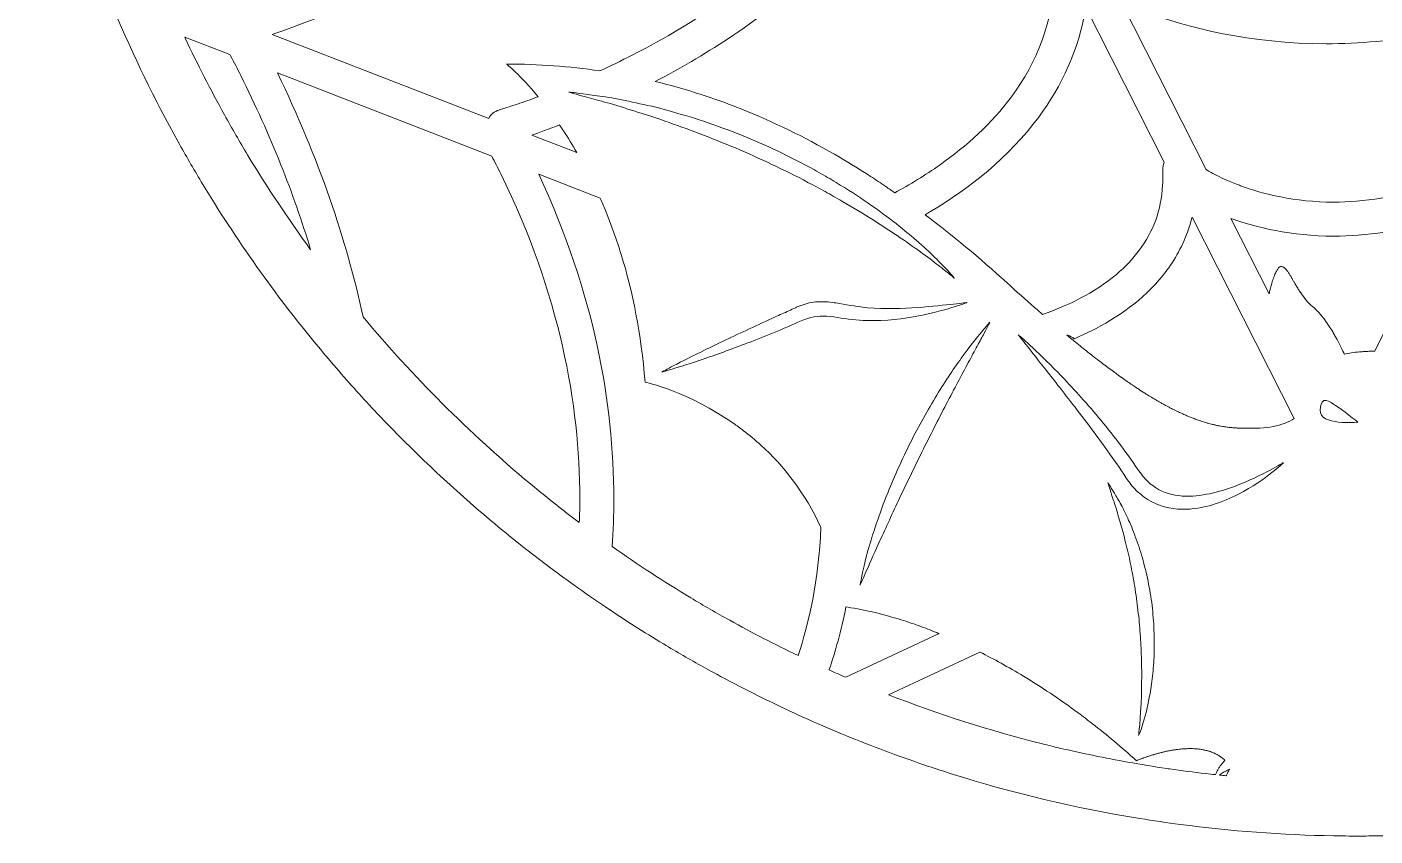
# Model space of a CAD drawing. Extents: x 32 to 969, y -780 to -219.
# Drawn here: x 32 to 506.1, y -780.3 to -495.7 of the extents above; entities that cross this region are included whole.
import ezdxf

# ---------------------------------------------------------------- set-up
doc = ezdxf.new("R2010")
doc.units = 0
doc.header["$MEASUREMENT"] = 0
doc.layers.add('Layer 1', color=7, linetype='Continuous', lineweight=0)

# ---------------------------------------------------------------- blocks, each defined once
blk = doc.blocks.new('Block_0')
at = {"layer": 'Layer 1'}
for points, knots in [([(32, -383.37), (33.11, -390.12), (34.35, -396.84), (35.75, -403.5), (39.13, -419.69), (43.35, -435.56), (48.33, -451.11), (48.33, -451.11), (48.33, -451.13), (48.33, -451.13), (48.97, -453.14), (49.63, -455.14), (50.3, -457.13), (50.97, -459.13), (51.66, -461.11), (52.36, -463.1), (53.64, -466.75), (54.96, -470.39), (56.33, -473.99), (58.37, -479.38), (60.51, -484.72), (62.75, -490.01), (69.4, -505.83), (76.9, -521.21), (85.18, -536.11), (87.81, -540.85), (90.51, -545.53), (93.31, -550.16), (105.56, -570.53), (119.3, -589.89), (134.39, -608.12), (136.81, -611.05), (139.26, -613.95), (141.75, -616.81), (146.4, -622.16), (151.15, -627.41), (156.02, -632.54), (167.61, -644.74), (179.84, -656.32), (192.65, -667.21), (202.88, -675.93), (213.48, -684.22), (224.43, -692.03), (228.06, -694.64), (231.72, -697.18), (235.42, -699.67), (242.13, -704.2), (248.97, -708.55), (255.91, -712.73), (260.5, -715.5), (265.14, -718.19), (269.84, -720.79), (278.23, -725.46), (286.77, -729.88), (295.46, -734.03), (304.12, -738.18), (312.94, -742.07), (321.88, -745.7), (330.83, -749.33), (339.9, -752.68), (349.11, -755.77), (351.75, -756.65), (354.38, -757.51), (357.03, -758.35), (378.53, -765.14), (400.7, -770.45), (423.41, -774.12), (428.13, -774.89), (432.87, -775.59), (437.63, -776.21), (455.35, -778.55), (473.38, -779.9), (491.67, -780.21), (494.44, -780.26), (497.22, -780.29), (500, -780.29), (502.63, -780.29), (505.25, -780.26), (507.85, -780.21), (522.34, -779.97), (536.69, -779.09), (550.84, -777.58), (555.07, -777.14), (559.28, -776.62), (563.48, -776.07), (575.92, -774.41), (588.22, -772.26), (600.33, -769.66), (607.89, -768.02), (615.38, -766.22), (622.8, -764.23), (649.27, -757.16), (674.81, -747.85), (699.24, -736.53), (701.72, -735.39), (704.17, -734.22), (706.62, -733.03), (709.07, -731.85), (711.51, -730.64), (713.93, -729.41), (719.38, -726.65), (724.78, -723.79), (730.11, -720.82), (734.86, -718.19), (739.55, -715.47), (744.18, -712.68), (748.88, -709.85), (753.55, -706.93), (758.15, -703.93), (761.7, -701.63), (765.21, -699.28), (768.7, -696.89), (786.35, -684.72), (803.13, -671.4), (818.94, -657.03), (822.76, -653.56), (826.52, -650.04), (830.22, -646.44), (834.17, -642.62), (838.05, -638.72), (841.85, -634.75), (851.93, -624.29), (861.53, -613.34), (870.6, -601.98), (883.77, -585.54), (895.85, -568.19), (906.74, -550.06), (906.74, -550.06), (906.76, -550.05), (906.76, -550.05), (908.14, -547.76), (909.5, -545.46), (910.83, -543.14), (912.17, -540.84), (913.49, -538.51), (914.78, -536.17), (917.2, -531.83), (919.54, -527.45), (921.82, -523.04), (922.96, -520.82), (924.08, -518.61), (925.19, -516.37), (939.57, -487.38), (951.07, -456.7), (959.29, -424.73), (961.11, -417.71), (962.75, -410.63), (964.25, -403.5), (965.65, -396.83), (966.89, -390.12), (968, -383.37), (968, -383.37), (32, -383.37), (32, -383.37)], [0, 0, 0, 0, 1, 1, 1, 2, 2, 2, 3, 3, 3, 4, 4, 4, 5, 5, 5, 6, 6, 6, 7, 7, 7, 8, 8, 8, 9, 9, 9, 10, 10, 10, 11, 11, 11, 12, 12, 12, 13, 13, 13, 14, 14, 14, 15, 15, 15, 16, 16, 16, 17, 17, 17, 18, 18, 18, 19, 19, 19, 20, 20, 20, 21, 21, 21, 22, 22, 22, 23, 23, 23, 24, 24, 24, 25, 25, 25, 26, 26, 26, 27, 27, 27, 28, 28, 28, 29, 29, 29, 30, 30, 30, 31, 31, 31, 32, 32, 32, 33, 33, 33, 34, 34, 34, 35, 35, 35, 36, 36, 36, 37, 37, 37, 38, 38, 38, 39, 39, 39, 40, 40, 40, 41, 41, 41, 42, 42, 42, 43, 43, 43, 44, 44, 44, 45, 45, 45, 46, 46, 46, 47, 47, 47, 48, 48, 48, 49, 49, 49, 50, 50, 50, 51, 51, 51, 51]), ([(267.74, -403.5), (267.74, -403.5), (341.31, -403.5), (341.31, -403.5), (337.45, -417.93), (330.92, -430.88), (322.65, -442.58), (302.24, -471.47), (271.04, -492.25), (244.9, -505.61), (240.96, -507.63), (237.17, -509.48), (233.53, -511.16), (222.79, -509.56), (211.87, -508.78), (200.71, -508.78), (200.71, -508.78), (205.34, -512.49), (211.76, -520.24), (211.7, -520.27), (211.63, -520.29), (211.56, -520.32), (210.34, -520.79), (209.2, -521.2), (208.12, -521.59), (205.46, -522.53), (203.24, -523.29), (201.57, -523.83), (200.4, -524.22), (199.5, -524.5), (198.89, -524.69), (198.59, -524.77), (198.38, -524.84), (198.23, -524.89), (198.23, -524.89), (198.06, -524.92), (198.06, -524.92), (198.06, -524.92), (198.03, -524.94), (198.03, -524.94), (196.4, -525.4), (195.13, -526.51), (194.4, -527.89), (194.4, -527.89), (118.24, -498.35), (118.24, -498.35), (135.15, -492.57), (172.4, -478.26), (209.92, -453.45), (230.18, -440.02), (250.55, -423.51), (267.74, -403.5)], [0, 0, 0, 0, 1, 1, 1, 2, 2, 2, 3, 3, 3, 4, 4, 4, 5, 5, 5, 6, 6, 6, 7, 7, 7, 8, 8, 8, 9, 9, 9, 10, 10, 10, 11, 11, 11, 12, 12, 12, 13, 13, 13, 14, 14, 14, 15, 15, 15, 16, 16, 16, 17, 17, 17, 17]), ([(353.64, -403.5), (353.64, -403.5), (361.1, -403.5), (361.1, -403.5), (361.1, -403.5), (393.86, -468.1), (393.86, -468.1), (393.57, -468.84), (393.42, -469.67), (393.47, -470.53), (393.53, -471.86), (393.56, -473.18), (393.56, -474.48), (393.56, -475.08), (393.53, -475.66), (393.52, -476.25), (393.11, -493.81), (387.19, -508.18), (378.23, -520.28), (371.29, -529.65), (362.49, -537.59), (353.13, -544.2), (347.91, -547.88), (342.53, -551.15), (337.22, -554.02), (336.68, -553.65), (336.15, -553.28), (335.62, -552.92), (335.08, -552.56), (334.55, -552.17), (334.02, -551.82), (332.25, -550.61), (330.48, -549.44), (328.69, -548.29), (325.13, -545.98), (321.57, -543.78), (318, -541.68), (307.29, -535.38), (296.5, -529.99), (285.6, -525.52), (281.96, -524.02), (278.32, -522.62), (274.66, -521.34), (272.82, -520.68), (270.98, -520.07), (269.15, -519.48), (263.79, -517.74), (258.39, -516.22), (252.95, -514.91), (261.23, -510.57), (269.98, -505.52), (278.74, -499.73), (298.12, -486.89), (317.62, -470.37), (332.41, -449.49), (341.95, -436.03), (349.49, -420.68), (353.64, -403.5)], [0, 0, 0, 0, 1, 1, 1, 2, 2, 2, 3, 3, 3, 4, 4, 4, 5, 5, 5, 6, 6, 6, 7, 7, 7, 8, 8, 8, 9, 9, 9, 10, 10, 10, 11, 11, 11, 12, 12, 12, 13, 13, 13, 14, 14, 14, 15, 15, 15, 16, 16, 16, 17, 17, 17, 18, 18, 18, 19, 19, 19, 19]), ([(446.75, -545.9), (446.75, -545.9), (416.93, -487.13), (416.93, -487.13), (419.38, -488.19), (422.09, -489.28), (425.06, -490.38), (440.34, -496), (462.26, -501.62), (488.93, -501.62), (511.86, -501.62), (538.33, -497.42), (566.94, -485.58), (566.94, -485.58), (536.86, -546.86), (536.86, -546.86), (533.44, -548.45), (530.07, -549.83), (526.77, -551.02), (513.85, -555.66), (502.01, -557.32), (491.58, -557.32), (477.86, -557.32), (466.57, -554.43), (458.77, -551.54), (458.3, -551.37), (457.87, -551.19), (457.41, -551.02), (454.18, -549.77), (451.59, -548.55), (449.83, -547.63), (448.82, -547.1), (448.07, -546.68), (447.58, -546.4), (447.34, -546.25), (447.16, -546.15), (447.06, -546.07), (447.06, -546.07), (446.96, -546.02), (446.96, -546.02), (446.96, -546.02), (446.96, -546.01), (446.96, -546.01), (446.88, -545.97), (446.81, -545.95), (446.75, -545.9)], [0, 0, 0, 0, 1, 1, 1, 2, 2, 2, 3, 3, 3, 4, 4, 4, 5, 5, 5, 6, 6, 6, 7, 7, 7, 8, 8, 8, 9, 9, 9, 10, 10, 10, 11, 11, 11, 12, 12, 12, 13, 13, 13, 14, 14, 14, 15, 15, 15, 15]), ([(431.54, -548.51), (431.54, -549.47), (431.47, -550.37), (431.42, -551.29), (431.16, -555.83), (430.33, -559.92), (428.98, -563.62), (426.16, -571.37), (421.23, -577.61), (415.17, -582.73), (407.37, -589.34), (397.71, -593.89), (389.21, -596.85), (388.88, -596.56), (388.52, -596.24), (388.17, -595.94), (387.55, -595.41), (386.95, -594.88), (386.33, -594.34), (383.26, -591.65), (380.07, -588.8), (376.73, -585.75), (376.68, -585.71), (376.62, -585.66), (376.57, -585.61), (367.01, -576.91), (357.46, -568.97), (347.89, -561.76), (348.53, -561.38), (349.18, -561.01), (349.82, -560.62), (363.49, -552.41), (377.3, -541.61), (387.84, -527.42), (395.9, -516.58), (401.96, -503.7), (404.37, -488.82), (404.37, -488.82), (432.01, -543.32), (432.01, -543.32), (431.65, -544.15), (431.44, -545.05), (431.47, -546.02), (431.51, -546.88), (431.54, -547.71), (431.54, -548.51)], [0, 0, 0, 0, 1, 1, 1, 2, 2, 2, 3, 3, 3, 4, 4, 4, 5, 5, 5, 6, 6, 6, 7, 7, 7, 8, 8, 8, 9, 9, 9, 10, 10, 10, 11, 11, 11, 12, 12, 12, 13, 13, 13, 14, 14, 14, 15, 15, 15, 15]), ([(109.61, -540.73), (106.82, -536.1), (104.11, -531.4), (101.5, -526.67), (96.6, -517.85), (92, -508.86), (87.69, -499.7), (87.62, -499.55), (87.56, -499.41), (87.49, -499.26), (87.49, -499.26), (103.38, -505.42), (103.38, -505.42), (103.46, -505.58), (103.55, -505.73), (103.62, -505.88), (104.84, -508.18), (106.04, -510.47), (107.17, -512.76), (117.77, -533.89), (125.83, -554.38), (131.76, -574.05), (123.88, -563.27), (116.5, -552.16), (109.61, -540.73)], [0, 0, 0, 0, 1, 1, 1, 2, 2, 2, 3, 3, 3, 4, 4, 4, 5, 5, 5, 6, 6, 6, 7, 7, 7, 8, 8, 8, 8]), ([(226.27, -670.04), (222.47, -667.17), (218.71, -664.24), (215, -661.26), (213, -659.66), (211.02, -658.04), (209.05, -656.39), (198.3, -647.46), (187.95, -638), (177.97, -628.02), (168.24, -618.29), (158.99, -608.18), (150.26, -597.72), (144.33, -570.59), (134.67, -541.84), (120.08, -511.89), (120.08, -511.89), (195.5, -541.15), (195.5, -541.15), (196.58, -543.24), (197.65, -545.34), (198.67, -547.43), (219.39, -589.75), (226.43, -628.41), (226.43, -661.59), (226.43, -664.44), (226.38, -667.26), (226.27, -670.04)], [0, 0, 0, 0, 1, 1, 1, 2, 2, 2, 3, 3, 3, 4, 4, 4, 5, 5, 5, 6, 6, 6, 7, 7, 7, 8, 8, 8, 9, 9, 9, 9]), ([(222.58, -518.6), (222.58, -518.6), (224.95, -518.9), (229.11, -519.43), (231.18, -519.73), (233.71, -520.08), (236.6, -520.5), (239.51, -520.85), (242.7, -521.68), (246.22, -522.42), (249.73, -523.23), (253.6, -523.89), (257.53, -525.15), (261.48, -526.32), (265.71, -527.42), (269.98, -528.89), (274.2, -530.45), (278.66, -531.88), (283.03, -533.68), (287.37, -535.59), (291.87, -537.34), (296.19, -539.44), (300.48, -541.63), (304.87, -543.63), (308.96, -546.02), (311.03, -547.19), (313.08, -548.34), (315.1, -549.48), (317.06, -550.71), (319.01, -551.92), (320.93, -553.12), (324.8, -555.43), (328.31, -558.06), (331.71, -560.4), (335.04, -562.85), (338.15, -565.22), (340.92, -567.52), (343.72, -569.8), (346.21, -571.96), (348.35, -573.96), (350.54, -575.9), (352.3, -577.76), (353.79, -579.23), (356.71, -582.25), (358.22, -584.12), (358.22, -584.12), (358.22, -584.12), (357.76, -583.74), (356.9, -583.01), (356.03, -582.32), (354.74, -581.29), (353.12, -579.99), (351.45, -578.73), (349.47, -577.16), (347.11, -575.47), (344.78, -573.74), (342.09, -571.89), (339.17, -569.86), (336.24, -567.84), (332.98, -565.79), (329.57, -563.56), (326.09, -561.45), (322.47, -559.13), (318.6, -556.97), (316.67, -555.86), (314.71, -554.74), (312.74, -553.61), (310.72, -552.54), (308.69, -551.46), (306.62, -550.37), (302.57, -548.07), (298.23, -546.16), (294, -544.06), (289.76, -541.96), (285.37, -540.18), (281.15, -538.25), (276.82, -536.51), (272.57, -534.79), (268.45, -533.14), (264.3, -531.57), (260.24, -530.21), (256.4, -528.8), (252.59, -527.35), (248.85, -526.38), (245.47, -525.26), (242.06, -524.26), (238.98, -523.07), (236.16, -522.41), (233.37, -521.64), (230.91, -520.97), (228.91, -520.43), (224.89, -519.26), (222.58, -518.6), (222.58, -518.6)], [0, 0, 0, 0, 1, 1, 1, 2, 2, 2, 3, 3, 3, 4, 4, 4, 5, 5, 5, 6, 6, 6, 7, 7, 7, 8, 8, 8, 9, 9, 9, 10, 10, 10, 11, 11, 11, 12, 12, 12, 13, 13, 13, 14, 14, 14, 15, 15, 15, 16, 16, 16, 17, 17, 17, 18, 18, 18, 19, 19, 19, 20, 20, 20, 21, 21, 21, 22, 22, 22, 23, 23, 23, 24, 24, 24, 25, 25, 25, 26, 26, 26, 27, 27, 27, 28, 28, 28, 29, 29, 29, 30, 30, 30, 31, 31, 31, 31]), ([(225.41, -539.92), (225.41, -539.92), (209.55, -533.77), (209.55, -533.77), (212.24, -532.84), (215.53, -531.64), (219.28, -530.2), (219.73, -530.86), (220.19, -531.55), (220.66, -532.26), (222.23, -534.62), (223.83, -537.18), (225.41, -539.92)], [0, 0, 0, 0, 1, 1, 1, 2, 2, 2, 3, 3, 3, 4, 4, 4, 4]), ([(303.2, -716.82), (295.05, -712.92), (287.02, -708.78), (279.15, -704.41), (274.54, -701.86), (269.99, -699.23), (265.48, -696.51), (256.04, -690.83), (246.81, -684.81), (237.81, -678.46), (238.2, -673), (238.4, -667.37), (238.4, -661.59), (238.41, -628.16), (231.54, -589.44), (211.99, -547.54), (211.99, -547.54), (233.57, -555.91), (233.57, -555.91), (234.2, -557.32), (234.83, -558.78), (235.43, -560.25), (236.75, -563.46), (238.03, -566.83), (239.24, -570.37), (239.84, -572.13), (240.44, -573.94), (241, -575.79), (244.99, -588.71), (248.06, -603.63), (249.37, -620.61), (249.37, -620.61), (264.63, -623.92), (280.96, -635.45), (281.98, -636.17), (283, -636.93), (284.03, -637.71), (286.08, -639.28), (288.13, -640.98), (290.15, -642.83), (298.13, -650.1), (305.69, -659.55), (311.21, -671.8), (310.57, -690.26), (306.92, -705.64), (303.2, -716.82)], [0, 0, 0, 0, 1, 1, 1, 2, 2, 2, 3, 3, 3, 4, 4, 4, 5, 5, 5, 6, 6, 6, 7, 7, 7, 8, 8, 8, 9, 9, 9, 10, 10, 10, 11, 11, 11, 12, 12, 12, 13, 13, 13, 14, 14, 14, 15, 15, 15, 15]), ([(474.31, -635.13), (471.93, -636.05), (469.06, -636.68), (465.57, -636.78), (464.17, -636.83), (462.79, -636.85), (461.36, -636.87), (461.36, -636.87), (461.08, -636.87), (461.08, -636.87), (460.87, -636.87), (460.67, -636.85), (460.48, -636.85), (460.17, -636.85), (459.87, -636.85), (459.57, -636.84), (459.35, -636.84), (459.14, -636.83), (458.92, -636.83), (458.62, -636.82), (458.32, -636.8), (458.02, -636.79), (457.8, -636.78), (457.58, -636.77), (457.36, -636.75), (457.06, -636.74), (456.76, -636.72), (456.45, -636.69), (456.22, -636.68), (455.99, -636.65), (455.77, -636.63), (455.46, -636.6), (455.15, -636.58), (454.82, -636.54), (454.6, -636.51), (454.37, -636.49), (454.14, -636.45), (453.82, -636.41), (453.49, -636.38), (453.16, -636.31), (452.94, -636.29), (452.71, -636.25), (452.47, -636.21), (452.13, -636.16), (451.77, -636.1), (451.41, -636.02), (451.19, -635.99), (450.97, -635.95), (450.76, -635.91), (450.36, -635.82), (449.94, -635.73), (449.54, -635.63), (449.35, -635.6), (449.16, -635.56), (448.97, -635.51), (448.42, -635.38), (447.85, -635.23), (447.29, -635.07), (447.24, -635.06), (447.19, -635.04), (447.12, -635.03), (446.49, -634.85), (445.85, -634.65), (445.19, -634.44), (445.04, -634.39), (444.88, -634.34), (444.73, -634.29), (444.23, -634.11), (443.71, -633.94), (443.19, -633.75), (442.96, -633.67), (442.72, -633.57), (442.49, -633.48), (442.03, -633.31), (441.56, -633.14), (441.1, -632.94), (440.83, -632.84), (440.56, -632.72), (440.28, -632.6), (439.83, -632.41), (439.37, -632.22), (438.91, -632.01), (438.62, -631.88), (438.32, -631.75), (438.02, -631.61), (437.55, -631.39), (437.08, -631.18), (436.62, -630.95), (436.3, -630.8), (435.98, -630.64), (435.66, -630.49), (435.18, -630.25), (434.71, -630.01), (434.22, -629.75), (433.88, -629.58), (433.55, -629.41), (433.21, -629.22), (432.71, -628.95), (432.19, -628.68), (431.69, -628.39), (431.33, -628.2), (431, -628.01), (430.64, -627.81), (430.1, -627.51), (429.56, -627.18), (429.01, -626.86), (428.66, -626.65), (428.32, -626.45), (427.95, -626.24), (427.36, -625.88), (426.74, -625.51), (426.13, -625.12), (425.8, -624.92), (425.48, -624.71), (425.15, -624.51), (424.4, -624.03), (423.65, -623.54), (422.88, -623.04), (422.65, -622.89), (422.43, -622.75), (422.2, -622.6), (421.18, -621.93), (420.15, -621.23), (419.08, -620.49), (418.93, -620.39), (418.75, -620.26), (418.6, -620.15), (416.29, -618.54), (413.85, -616.76), (411.28, -614.84), (411.22, -614.79), (411.14, -614.72), (411.07, -614.67), (410.35, -614.13), (409.62, -613.59), (408.89, -613.01), (408.39, -612.64), (407.87, -612.23), (407.36, -611.83), (406.63, -611.26), (405.9, -610.7), (405.15, -610.09), (404.6, -609.67), (404.06, -609.24), (403.51, -608.79), (402.75, -608.18), (401.98, -607.58), (401.22, -606.95), (400.65, -606.48), (400.07, -606.01), (399.49, -605.54), (398.9, -605.06), (398.31, -604.57), (397.72, -604.08), (397.81, -604.11), (397.9, -604.13), (397.98, -604.16), (398.94, -604.42), (399.72, -604.84), (400.34, -605.36), (402.32, -604.52), (404.34, -603.62), (406.36, -602.6), (415.34, -598.09), (424.53, -591.83), (431.61, -582.97), (435.16, -578.54), (438.14, -573.46), (440.23, -567.7), (440.83, -566.05), (441.34, -564.33), (441.78, -562.57), (441.78, -562.57), (477.73, -633.46), (477.73, -633.46), (476.73, -634.07), (475.59, -634.64), (474.31, -635.13)], [0, 0, 0, 0, 1, 1, 1, 2, 2, 2, 3, 3, 3, 4, 4, 4, 5, 5, 5, 6, 6, 6, 7, 7, 7, 8, 8, 8, 9, 9, 9, 10, 10, 10, 11, 11, 11, 12, 12, 12, 13, 13, 13, 14, 14, 14, 15, 15, 15, 16, 16, 16, 17, 17, 17, 18, 18, 18, 19, 19, 19, 20, 20, 20, 21, 21, 21, 22, 22, 22, 23, 23, 23, 24, 24, 24, 25, 25, 25, 26, 26, 26, 27, 27, 27, 28, 28, 28, 29, 29, 29, 30, 30, 30, 31, 31, 31, 32, 32, 32, 33, 33, 33, 34, 34, 34, 35, 35, 35, 36, 36, 36, 37, 37, 37, 38, 38, 38, 39, 39, 39, 40, 40, 40, 41, 41, 41, 42, 42, 42, 43, 43, 43, 44, 44, 44, 45, 45, 45, 46, 46, 46, 47, 47, 47, 48, 48, 48, 49, 49, 49, 50, 50, 50, 51, 51, 51, 52, 52, 52, 53, 53, 53, 54, 54, 54, 55, 55, 55, 56, 56, 56, 57, 57, 57, 58, 58, 58, 59, 59, 59, 59]), ([(506.01, -609.74), (505.61, -609.74), (504.88, -609.76), (503.96, -609.79), (503.48, -609.81), (502.96, -609.84), (502.4, -609.87), (501.85, -609.91), (501.26, -609.96), (500.65, -610.01), (498.84, -610.17), (496.91, -610.44), (495.35, -610.85), (495.35, -610.85), (494.06, -607.89), (492.02, -604.31), (491.77, -603.85), (491.51, -603.4), (491.23, -602.94), (490.39, -601.55), (489.46, -600.12), (488.46, -598.76), (487.12, -596.96), (485.66, -595.29), (484.14, -594.04), (484.14, -594.04), (484.12, -594.03), (484.12, -594.03), (482.53, -592.72), (481.18, -591.04), (480, -589.27), (479.97, -589.24), (479.95, -589.2), (479.92, -589.15), (479.77, -588.93), (479.62, -588.71), (479.48, -588.48), (479.36, -588.29), (479.24, -588.1), (479.13, -587.92), (478.99, -587.69), (478.85, -587.48), (478.71, -587.25), (478.6, -587.06), (478.49, -586.87), (478.37, -586.68), (478.24, -586.46), (478.11, -586.23), (477.97, -586), (477.86, -585.8), (477.74, -585.61), (477.64, -585.42), (477.46, -585.11), (477.28, -584.81), (477.12, -584.51), (476.99, -584.3), (476.88, -584.12), (476.78, -583.91), (476.66, -583.74), (476.56, -583.56), (476.46, -583.39), (476.35, -583.21), (476.25, -583.03), (476.13, -582.86), (476.05, -582.71), (475.96, -582.57), (475.87, -582.42), (475.76, -582.25), (475.64, -582.1), (475.54, -581.94), (475.47, -581.83), (475.38, -581.7), (475.3, -581.59), (475.19, -581.42), (475.08, -581.3), (474.96, -581.16), (474.89, -581.07), (474.83, -580.97), (474.75, -580.9), (474.62, -580.74), (474.49, -580.63), (474.36, -580.52), (474.31, -580.47), (474.27, -580.42), (474.22, -580.38), (474.05, -580.24), (473.87, -580.13), (473.71, -580.07), (473.66, -580.04), (473.61, -580.04), (473.57, -580.03), (473.44, -579.99), (473.32, -579.96), (473.19, -579.96), (473, -579.96), (472.81, -580.01), (472.61, -580.12), (472.52, -580.17), (472.44, -580.24), (472.34, -580.33), (472.15, -580.52), (471.95, -580.78), (471.73, -581.12), (471.53, -581.46), (471.32, -581.86), (471.1, -582.34), (470.88, -582.81), (470.66, -583.35), (470.45, -583.95), (470.33, -584.24), (470.23, -584.56), (470.12, -584.87), (469.91, -585.52), (469.71, -586.22), (469.5, -586.96), (469.4, -587.32), (469.3, -587.71), (469.22, -588.1), (469.1, -588.58), (468.99, -589.07), (468.89, -589.58), (468.89, -589.58), (455.44, -563.06), (455.44, -563.06), (464.26, -566.21), (476.61, -569.28), (491.58, -569.28), (502.78, -569.28), (515.42, -567.55), (528.99, -562.92), (528.99, -562.92), (506.01, -609.74), (506.01, -609.74)], [0, 0, 0, 0, 1, 1, 1, 2, 2, 2, 3, 3, 3, 4, 4, 4, 5, 5, 5, 6, 6, 6, 7, 7, 7, 8, 8, 8, 9, 9, 9, 10, 10, 10, 11, 11, 11, 12, 12, 12, 13, 13, 13, 14, 14, 14, 15, 15, 15, 16, 16, 16, 17, 17, 17, 18, 18, 18, 19, 19, 19, 20, 20, 20, 21, 21, 21, 22, 22, 22, 23, 23, 23, 24, 24, 24, 25, 25, 25, 26, 26, 26, 27, 27, 27, 28, 28, 28, 29, 29, 29, 30, 30, 30, 31, 31, 31, 32, 32, 32, 33, 33, 33, 34, 34, 34, 35, 35, 35, 36, 36, 36, 37, 37, 37, 38, 38, 38, 39, 39, 39, 40, 40, 40, 41, 41, 41, 42, 42, 42, 43, 43, 43, 44, 44, 44, 44]), ([(307.68, -597.93), (304.91, -598.58), (301.52, -600.41), (298.36, -601.68), (295.17, -603.05), (291.99, -604.28), (288.93, -605.52), (285.88, -606.76), (282.88, -607.84), (280.05, -608.9), (277.22, -609.98), (274.53, -610.91), (272.03, -611.78), (267.06, -613.53), (262.85, -614.86), (259.9, -615.77), (257.14, -616.61), (255.46, -617.04), (255.26, -617.09), (255.47, -616.98), (256.99, -616.17), (259.52, -614.84), (262.26, -613.42), (266.18, -611.4), (270.92, -609.1), (275.65, -606.77), (281.21, -604.16), (287.17, -601.4), (290.15, -600.03), (293.24, -598.61), (296.37, -597.17), (297.94, -596.46), (299.51, -595.74), (301.1, -595.01), (301.1, -595.01), (302.35, -594.45), (302.35, -594.45), (302.76, -594.27), (303.1, -594.1), (303.59, -593.92), (304.53, -593.54), (305.45, -593.24), (306.41, -592.97), (308.32, -592.47), (310.38, -592.28), (312.33, -592.36), (314.28, -592.43), (316.11, -592.73), (317.82, -593.02), (321.25, -593.59), (324.45, -594.19), (327.63, -594.45), (333.99, -595), (340.05, -594.73), (345.26, -594.38), (350.45, -593.99), (354.82, -593.53), (357.88, -593.19), (360.95, -592.85), (362.69, -592.66), (362.69, -592.66), (362.69, -592.66), (361.03, -593.26), (358.09, -594.19), (355.13, -595.1), (350.88, -596.32), (345.64, -597.33), (340.41, -598.34), (334.17, -599.19), (327.37, -598.96), (323.98, -598.86), (320.42, -598.47), (317.05, -597.9), (313.63, -597.36), (310.61, -597.1), (307.68, -597.93)], [0, 0, 0, 0, 1, 1, 1, 2, 2, 2, 3, 3, 3, 4, 4, 4, 5, 5, 5, 6, 6, 6, 7, 7, 7, 8, 8, 8, 9, 9, 9, 10, 10, 10, 11, 11, 11, 12, 12, 12, 13, 13, 13, 14, 14, 14, 15, 15, 15, 16, 16, 16, 17, 17, 17, 18, 18, 18, 19, 19, 19, 20, 20, 20, 21, 21, 21, 22, 22, 22, 23, 23, 23, 24, 24, 24, 25, 25, 25, 25]), ([(370.7, -599.5), (370.62, -599.68), (369.89, -601.11), (368.65, -603.47), (367.97, -604.71), (367.15, -606.23), (366.2, -607.96), (365.27, -609.71), (364.23, -611.66), (363.08, -613.79), (361.94, -615.93), (360.71, -618.25), (359.4, -620.69), (358.1, -623.13), (356.74, -625.71), (355.34, -628.39), (353.95, -631.07), (352.53, -633.83), (351.08, -636.64), (349.67, -639.48), (348.15, -642.31), (346.79, -645.22), (345.35, -648.1), (343.89, -650.96), (342.57, -653.84), (341.21, -656.69), (339.81, -659.49), (338.55, -662.23), (335.99, -667.68), (333.65, -672.81), (331.63, -677.21), (327.67, -686.09), (325.03, -692.01), (325.03, -692.01), (325.03, -692.01), (326.01, -685.53), (328.89, -676.18), (329.58, -673.84), (330.43, -671.33), (331.34, -668.68), (332.31, -666.07), (333.24, -663.25), (334.43, -660.44), (335.57, -657.61), (336.73, -654.67), (338.09, -651.76), (339.37, -648.82), (340.79, -645.89), (342.2, -642.96), (343.62, -640.01), (345.22, -637.18), (346.7, -634.34), (348.18, -631.48), (349.89, -628.83), (351.4, -626.17), (352.91, -623.52), (354.61, -621.09), (356.1, -618.73), (357.59, -616.36), (359.16, -614.22), (360.59, -612.25), (363.39, -608.25), (365.98, -605.09), (367.8, -602.9), (369.51, -600.85), (370.57, -599.64), (370.7, -599.5)], [0, 0, 0, 0, 1, 1, 1, 2, 2, 2, 3, 3, 3, 4, 4, 4, 5, 5, 5, 6, 6, 6, 7, 7, 7, 8, 8, 8, 9, 9, 9, 10, 10, 10, 11, 11, 11, 12, 12, 12, 13, 13, 13, 14, 14, 14, 15, 15, 15, 16, 16, 16, 17, 17, 17, 18, 18, 18, 19, 19, 19, 20, 20, 20, 21, 21, 21, 22, 22, 22, 22]), ([(469.84, -652.48), (467.18, -654.58), (463.2, -657.45), (457.92, -660.13), (455.29, -661.49), (452.31, -662.74), (449, -663.74), (445.69, -664.75), (442, -665.41), (438.08, -665.35), (434.17, -665.26), (429.93, -664.28), (426.29, -661.99), (425.42, -661.37), (424.48, -660.83), (423.7, -660.09), (423.7, -660.09), (422.48, -659.05), (422.48, -659.05), (422.48, -659.05), (421.33, -657.83), (421.33, -657.83), (420.5, -656.98), (419.99, -656.23), (419.42, -655.45), (419.42, -655.45), (418.99, -654.86), (418.99, -654.86), (418.99, -654.86), (418.52, -654.17), (418.52, -654.17), (418.52, -654.17), (417.72, -652.97), (417.72, -652.97), (415.61, -649.8), (413.38, -646.69), (411.17, -643.65), (408.99, -640.58), (406.78, -637.6), (404.59, -634.74), (400.27, -628.99), (396.12, -623.7), (392.56, -619.14), (385.63, -610.33), (380.92, -604.35), (380.63, -603.98), (381, -604.28), (386.82, -609.23), (394.66, -617.3), (396.66, -619.4), (398.86, -621.66), (401.08, -624.13), (403.32, -626.61), (405.66, -629.23), (408, -632.01), (410.34, -634.8), (412.72, -637.72), (415.06, -640.74), (417.4, -643.77), (419.67, -646.93), (421.9, -650.14), (421.9, -650.14), (422.73, -651.33), (422.73, -651.33), (422.73, -651.33), (423.07, -651.83), (423.07, -651.83), (423.07, -651.83), (423.51, -652.4), (423.51, -652.4), (424.09, -653.17), (424.68, -654), (425.21, -654.5), (426.2, -655.73), (427.61, -656.83), (428.96, -657.75), (431.75, -659.55), (435.01, -660.41), (438.29, -660.71), (441.59, -660.92), (444.88, -660.49), (448, -659.88), (451.11, -659.21), (454.01, -658.25), (456.67, -657.3), (461.98, -655.3), (466.27, -653.12), (469.25, -651.56), (472.07, -650.08), (473.71, -649.09), (473.88, -648.99), (473.72, -649.16), (472.36, -650.5), (469.84, -652.48)], [0, 0, 0, 0, 1, 1, 1, 2, 2, 2, 3, 3, 3, 4, 4, 4, 5, 5, 5, 6, 6, 6, 7, 7, 7, 8, 8, 8, 9, 9, 9, 10, 10, 10, 11, 11, 11, 12, 12, 12, 13, 13, 13, 14, 14, 14, 15, 15, 15, 16, 16, 16, 17, 17, 17, 18, 18, 18, 19, 19, 19, 20, 20, 20, 21, 21, 21, 22, 22, 22, 23, 23, 23, 24, 24, 24, 25, 25, 25, 26, 26, 26, 27, 27, 27, 28, 28, 28, 29, 29, 29, 30, 30, 30, 31, 31, 31, 31]), ([(486.82, -630.44), (487.13, -624.78), (490.34, -627.66), (492.26, -628.84), (494.18, -630.01), (500.05, -634.7), (500.05, -634.7), (500.05, -634.7), (486.5, -636.09), (486.82, -630.44)], [0, 0, 0, 0, 1, 1, 1, 2, 2, 2, 3, 3, 3, 3]), ([(423.92, -716.26), (423.82, -713.62), (423.69, -710.9), (423.45, -708.15), (423.31, -705.39), (422.98, -702.6), (422.6, -699.83), (422.39, -697.03), (421.84, -694.27), (421.43, -691.54), (421.03, -688.81), (420.4, -686.16), (419.92, -683.57), (419.46, -680.97), (418.7, -678.53), (418.18, -676.17), (417.65, -673.8), (416.97, -671.61), (416.36, -669.56), (415.72, -667.55), (415.31, -665.63), (414.73, -663.99), (414.17, -662.34), (413.68, -660.91), (413.28, -659.73), (412.56, -657.49), (412.16, -656.11), (412.12, -655.95), (412.21, -656.09), (412.98, -657.27), (414.21, -659.3), (414.85, -660.38), (415.63, -661.71), (416.53, -663.22), (417.42, -664.75), (418.2, -666.58), (419.13, -668.54), (420.04, -670.51), (421.07, -672.65), (421.82, -675.02), (422.62, -677.39), (423.69, -679.82), (424.29, -682.47), (424.64, -683.79), (425.01, -685.14), (425.36, -686.5), (425.75, -687.84), (426.08, -689.23), (426.29, -690.64), (426.78, -693.47), (427.41, -696.31), (427.69, -699.2), (428.01, -702.1), (428.29, -705), (428.38, -707.86), (428.6, -710.72), (428.45, -713.53), (428.43, -716.26), (428.39, -718.98), (428.09, -721.61), (427.88, -724.09), (427.57, -726.57), (427.3, -728.89), (426.86, -731.03), (425.35, -739.61), (422.99, -744.95), (422.99, -744.95), (422.99, -744.95), (423.67, -739.21), (423.95, -730.72), (424.06, -728.59), (424, -726.29), (424.08, -723.87), (424.04, -721.45), (424.01, -718.89), (423.92, -716.26)], [0, 0, 0, 0, 1, 1, 1, 2, 2, 2, 3, 3, 3, 4, 4, 4, 5, 5, 5, 6, 6, 6, 7, 7, 7, 8, 8, 8, 9, 9, 9, 10, 10, 10, 11, 11, 11, 12, 12, 12, 13, 13, 13, 14, 14, 14, 15, 15, 15, 16, 16, 16, 17, 17, 17, 18, 18, 18, 19, 19, 19, 20, 20, 20, 21, 21, 21, 22, 22, 22, 23, 23, 23, 24, 24, 24, 25, 25, 25, 25]), ([(319.95, -724.44), (318, -723.6), (316.06, -722.75), (314.12, -721.87), (314.13, -721.82), (314.16, -721.77), (314.17, -721.72), (316.28, -715.56), (318.37, -708.16), (320.03, -699.72), (321.81, -699.95), (325.71, -700.52), (331.29, -701.93), (334.53, -702.75), (338.34, -703.83), (342.64, -705.28), (343.45, -705.56), (344.28, -705.83), (345.12, -706.14), (346.09, -706.49), (347.07, -706.84), (348.09, -707.22), (349.1, -707.59), (350.13, -708), (351.18, -708.41), (351.71, -708.63), (352.24, -708.84), (352.78, -709.05), (352.78, -709.05), (319.95, -724.44), (319.95, -724.44)], [0, 0, 0, 0, 1, 1, 1, 2, 2, 2, 3, 3, 3, 4, 4, 4, 5, 5, 5, 6, 6, 6, 7, 7, 7, 8, 8, 8, 9, 9, 9, 10, 10, 10, 10]), ([(450.83, -756.97), (450.71, -757.19), (450.56, -757.44), (450.44, -757.63), (450.28, -758.02), (450.12, -758.37), (449.99, -758.7), (448.85, -758.58), (447.7, -758.46), (446.56, -758.32), (442.32, -757.83), (438.09, -757.29), (433.89, -756.66), (433.55, -756.62), (433.22, -756.57), (432.89, -756.52), (428.33, -755.85), (423.79, -755.11), (419.24, -754.29), (411.17, -752.86), (403.14, -751.2), (395.17, -749.33), (393.15, -748.85), (391.15, -748.37), (389.15, -747.85), (370.8, -743.27), (352.72, -737.51), (334.97, -730.6), (334.97, -730.6), (367.11, -715.56), (367.11, -715.56), (371.99, -718.01), (377.14, -720.83), (382.51, -724.08), (385.59, -725.94), (388.74, -727.94), (391.94, -730.09), (395.17, -732.24), (398.44, -734.54), (401.76, -737.01), (403.42, -738.24), (405.09, -739.51), (406.78, -740.82), (411.83, -744.76), (417.01, -749.07), (422.25, -753.8), (422.25, -753.8), (422.26, -753.79), (422.26, -753.79), (422.28, -753.79), (422.29, -753.78), (422.33, -753.77), (422.35, -753.75), (422.36, -753.75), (422.39, -753.74), (422.45, -753.72), (422.52, -753.68), (422.59, -753.65), (422.64, -753.63), (422.67, -753.61), (422.72, -753.6), (422.86, -753.54), (423.01, -753.48), (423.2, -753.4), (423.21, -753.4), (423.21, -753.4), (423.22, -753.4), (423.4, -753.33), (423.6, -753.25), (423.81, -753.16), (423.87, -753.14), (423.95, -753.11), (424.03, -753.09), (424.2, -753.02), (424.39, -752.95), (424.6, -752.87), (424.68, -752.85), (424.76, -752.81), (424.86, -752.78), (425.15, -752.67), (425.45, -752.57), (425.77, -752.45), (425.79, -752.45), (425.81, -752.45), (425.82, -752.43), (426.14, -752.33), (426.47, -752.22), (426.81, -752.11), (426.91, -752.07), (427.02, -752.04), (427.13, -752), (427.41, -751.92), (427.7, -751.83), (427.99, -751.74), (428.1, -751.7), (428.21, -751.67), (428.33, -751.63), (428.74, -751.51), (429.16, -751.39), (429.59, -751.27), (429.62, -751.26), (429.67, -751.25), (429.72, -751.24), (430.11, -751.14), (430.5, -751.04), (430.92, -750.92), (431.05, -750.9), (431.18, -750.86), (431.32, -750.83), (431.67, -750.75), (432.03, -750.66), (432.39, -750.58), (432.52, -750.56), (432.64, -750.52), (432.77, -750.49), (433.26, -750.39), (433.75, -750.29), (434.24, -750.21), (434.3, -750.19), (434.37, -750.18), (434.43, -750.18), (434.86, -750.09), (435.3, -750.03), (435.75, -749.97), (435.9, -749.94), (436.05, -749.92), (436.2, -749.89), (436.59, -749.84), (436.97, -749.79), (437.36, -749.75), (437.51, -749.74), (437.65, -749.72), (437.79, -749.7), (438.3, -749.65), (438.82, -749.61), (439.35, -749.59), (439.42, -749.58), (439.5, -749.58), (439.58, -749.58), (440.02, -749.55), (440.46, -749.54), (440.91, -749.54), (440.91, -749.54), (441.39, -749.54), (441.39, -749.54), (441.76, -749.54), (442.14, -749.55), (442.52, -749.58), (442.67, -749.58), (442.81, -749.59), (442.96, -749.59), (443.46, -749.63), (443.97, -749.68), (444.47, -749.74), (444.53, -749.75), (444.61, -749.77), (444.67, -749.78), (445.1, -749.83), (445.53, -749.9), (445.94, -749.99), (446.1, -750.02), (446.26, -750.05), (446.41, -750.09), (446.76, -750.18), (447.1, -750.27), (447.44, -750.37), (447.59, -750.41), (447.73, -750.45), (447.87, -750.49), (448.33, -750.65), (448.8, -750.81), (449.24, -751), (449.27, -751.01), (449.33, -751.04), (449.35, -751.05), (449.77, -751.22), (450.16, -751.43), (450.55, -751.64), (450.67, -751.72), (450.8, -751.79), (450.92, -751.87), (451.22, -752.06), (451.53, -752.24), (451.82, -752.46), (451.93, -752.55), (452.06, -752.62), (452.17, -752.71), (452.56, -753.01), (452.94, -753.33), (453.29, -753.68), (453.09, -753.92), (452.87, -754.14), (452.67, -754.37), (452.19, -754.92), (451.79, -755.51), (451.39, -756.03), (451.19, -756.36), (451.02, -756.66), (450.83, -756.97)], [0, 0, 0, 0, 1, 1, 1, 2, 2, 2, 3, 3, 3, 4, 4, 4, 5, 5, 5, 6, 6, 6, 7, 7, 7, 8, 8, 8, 9, 9, 9, 10, 10, 10, 11, 11, 11, 12, 12, 12, 13, 13, 13, 14, 14, 14, 15, 15, 15, 16, 16, 16, 17, 17, 17, 18, 18, 18, 19, 19, 19, 20, 20, 20, 21, 21, 21, 22, 22, 22, 23, 23, 23, 24, 24, 24, 25, 25, 25, 26, 26, 26, 27, 27, 27, 28, 28, 28, 29, 29, 29, 30, 30, 30, 31, 31, 31, 32, 32, 32, 33, 33, 33, 34, 34, 34, 35, 35, 35, 36, 36, 36, 37, 37, 37, 38, 38, 38, 39, 39, 39, 40, 40, 40, 41, 41, 41, 42, 42, 42, 43, 43, 43, 44, 44, 44, 45, 45, 45, 46, 46, 46, 47, 47, 47, 48, 48, 48, 49, 49, 49, 50, 50, 50, 51, 51, 51, 52, 52, 52, 53, 53, 53, 54, 54, 54, 55, 55, 55, 56, 56, 56, 57, 57, 57, 58, 58, 58, 59, 59, 59, 60, 60, 60, 61, 61, 61, 62, 62, 62, 63, 63, 63, 64, 64, 64, 65, 65, 65, 66, 66, 66, 66]), ([(453.89, -758.9), (453.87, -758.97), (453.83, -759.04), (453.82, -759.11), (453.01, -759.02), (452.22, -758.95), (451.43, -758.86), (451.51, -758.79), (451.6, -758.71), (451.69, -758.63), (452.11, -758.36), (452.57, -758.06), (453.05, -757.74), (453.58, -757.48), (454.08, -757.18), (454.65, -756.94), (454.76, -756.9), (454.86, -756.86), (454.96, -756.81), (454.56, -757.51), (454.19, -758.21), (453.89, -758.9)], [0, 0, 0, 0, 1, 1, 1, 2, 2, 2, 3, 3, 3, 4, 4, 4, 5, 5, 5, 6, 6, 6, 7, 7, 7, 7])]:
    blk.add_open_spline(points, degree=3, knots=knots, dxfattribs=at)

msp = doc.modelspace()

# ---------------------------------------------------------------- block references
at = {"layer": 'Layer 1'}
msp.add_blockref('Block_0', (0, 0), dxfattribs=at)

doc.saveas('drawing.dxf')
